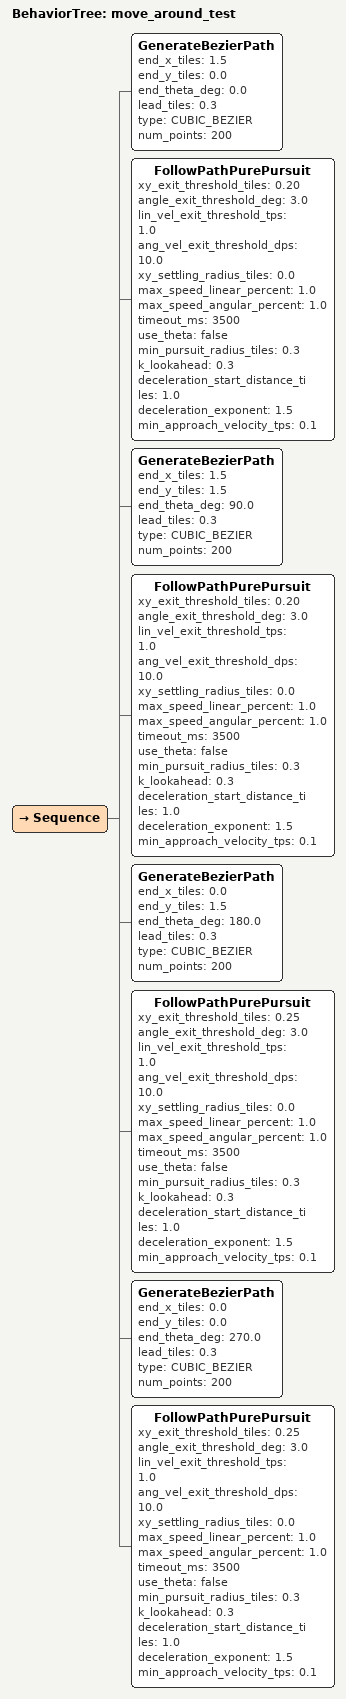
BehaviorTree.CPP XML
<?xml version="1.0" encoding="UTF-8"?>
<root BTCPP_format="4"  main_tree_to_execute="move_around_test">
    <BehaviorTree ID="move_around_test">
        <Sequence>
            <GenerateBezierPath
                end_x_tiles="1.5"
                end_y_tiles="0.0"
                end_theta_deg="0.0"
                lead_tiles="0.3"
                type="CUBIC_BEZIER"
                num_points="200"/>

            <FollowPathPurePursuit
                xy_exit_threshold_tiles="0.20"
                angle_exit_threshold_deg="3.0"
                lin_vel_exit_threshold_tps="1.0"
                ang_vel_exit_threshold_dps="10.0"
                xy_settling_radius_tiles="0.0"
                max_speed_linear_percent="1.0"
                max_speed_angular_percent="1.0"
                timeout_ms="3500"
                use_theta="false"
                min_pursuit_radius_tiles="0.3"
                k_lookahead="0.3"
                deceleration_start_distance_tiles="1.0"
                deceleration_exponent="1.5"
                min_approach_velocity_tps="0.1"/>

            <GenerateBezierPath
                end_x_tiles="1.5"
                end_y_tiles="1.5"
                end_theta_deg="90.0"
                lead_tiles="0.3"
                type="CUBIC_BEZIER"
                num_points="200"/>

            <FollowPathPurePursuit
                xy_exit_threshold_tiles="0.20"
                angle_exit_threshold_deg="3.0"
                lin_vel_exit_threshold_tps="1.0"
                ang_vel_exit_threshold_dps="10.0"
                xy_settling_radius_tiles="0.0"
                max_speed_linear_percent="1.0"
                max_speed_angular_percent="1.0"
                timeout_ms="3500"
                use_theta="false"
                min_pursuit_radius_tiles="0.3"
                k_lookahead="0.3"
                deceleration_start_distance_tiles="1.0"
                deceleration_exponent="1.5"
                min_approach_velocity_tps="0.1"/>

            <GenerateBezierPath
                end_x_tiles="0.0"
                end_y_tiles="1.5"
                end_theta_deg="180.0"
                lead_tiles="0.3"
                type="CUBIC_BEZIER"
                num_points="200"/>

            <FollowPathPurePursuit
                xy_exit_threshold_tiles="0.25"
                angle_exit_threshold_deg="3.0"
                lin_vel_exit_threshold_tps="1.0"
                ang_vel_exit_threshold_dps="10.0"
                xy_settling_radius_tiles="0.0"
                max_speed_linear_percent="1.0"
                max_speed_angular_percent="1.0"
                timeout_ms="3500"
                use_theta="false"
                min_pursuit_radius_tiles="0.3"
                k_lookahead="0.3"
                deceleration_start_distance_tiles="1.0"
                deceleration_exponent="1.5"
                min_approach_velocity_tps="0.1"/>

            <GenerateBezierPath
                end_x_tiles="0.0"
                end_y_tiles="0.0"
                end_theta_deg="270.0"
                lead_tiles="0.3"
                type="CUBIC_BEZIER"
                num_points="200"/>

            <FollowPathPurePursuit
                xy_exit_threshold_tiles="0.25"
                angle_exit_threshold_deg="3.0"
                lin_vel_exit_threshold_tps="1.0"
                ang_vel_exit_threshold_dps="10.0"
                xy_settling_radius_tiles="0.0"
                max_speed_linear_percent="1.0"
                max_speed_angular_percent="1.0"
                timeout_ms="3500"
                use_theta="false"
                min_pursuit_radius_tiles="0.3"
                k_lookahead="0.3"
                deceleration_start_distance_tiles="1.0"
                deceleration_exponent="1.5"
                min_approach_velocity_tps="0.1"/>
        </Sequence>
    </BehaviorTree>

</root>
